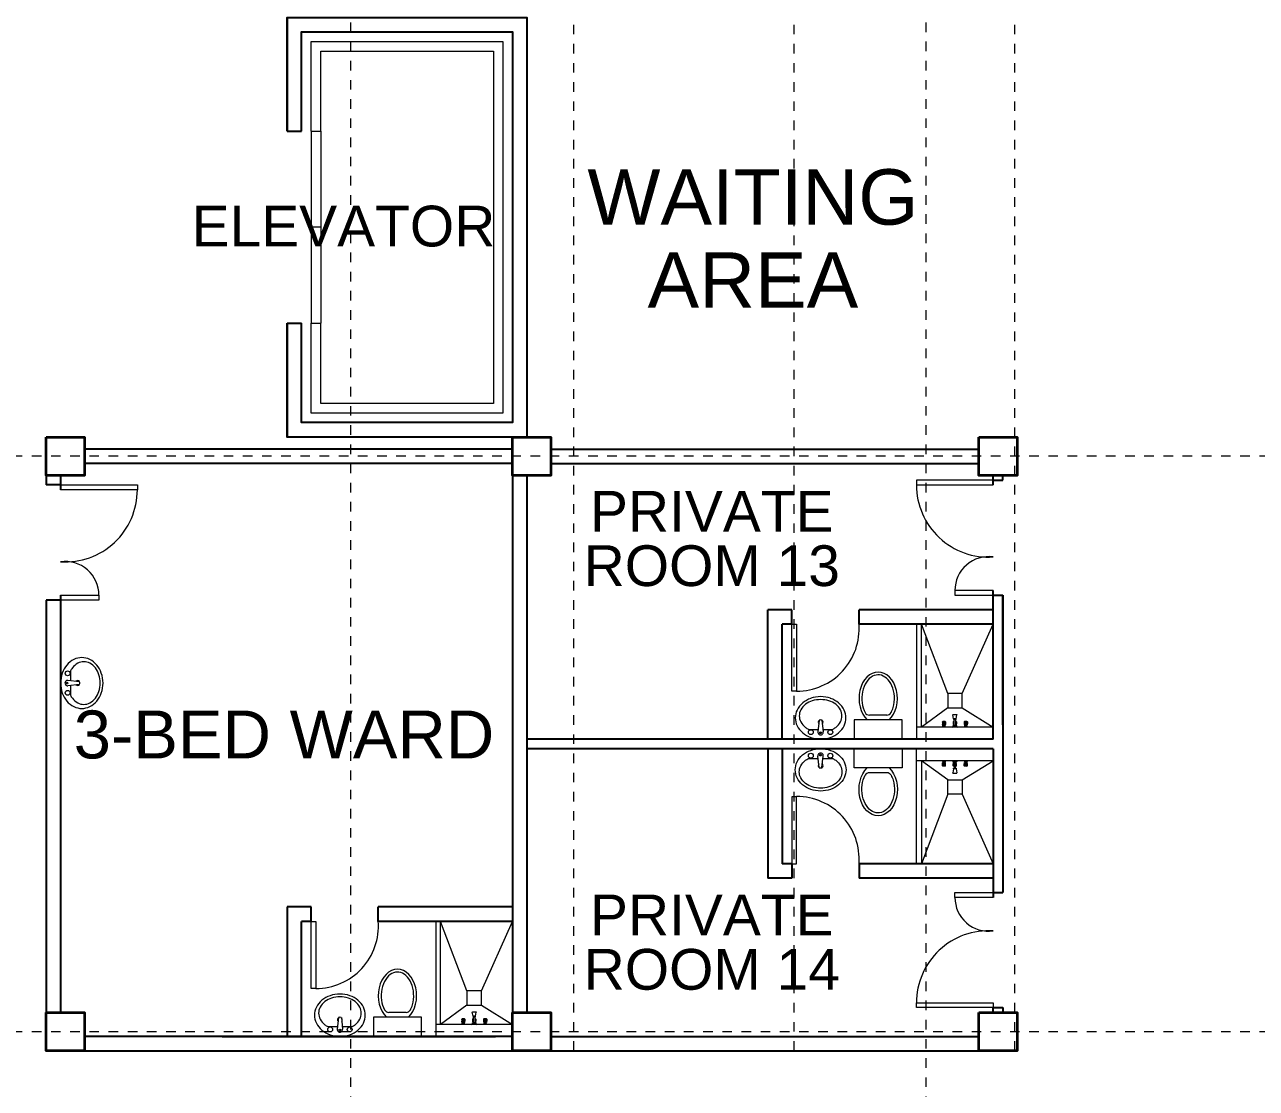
# Model space of a CAD drawing. Header units: millimetres. Extents: x 63005 to 126950, y 36019 to 74749.
# Drawn here: x 63085.28 to 63098.12, y 36136.77 to 36147.87 of the extents above; entities that cross this region are included whole.
import ezdxf

# ---------------------------------------------------------------- set-up
doc = ezdxf.new("R2010")
doc.units = ezdxf.units.MM
doc.header["$LTSCALE"] = 0.04
doc.linetypes.add('PHANTOM', pattern=[2.5, 1.25, -0.25, 0.25, -0.25, 0.25, -0.25])
doc.styles.add('SWISSLT175', font='swissl.ttf', dxfattribs={"height": 0.175})

msp = doc.modelspace()

# ---------------------------------------------------------------- linework, layer by layer
at = {"color": 0, "linetype": 'PHANTOM', "lineweight": 5, "transparency": 33554495}
for p, q in [((63088.677, 36128.189), (63088.677, 36174.364)), ((63094.677, 36128.189), (63094.677, 36174.364)), ((63091.002, 36137.166), (63091.002, 36170.341)), ((63093.302, 36137.166), (63093.302, 36170.341)), ((63095.602, 36137.166), (63095.602, 36170.341)), ((63114.252, 36143.367), (63046.877, 36143.364)), ((63114.252, 36137.366), (63046.877, 36137.363))]:
    msp.add_line(p, q, dxfattribs=at)
at = {"color": 4, "lineweight": 25}
for p, q in [((63088.014, 36147.941), (63088.014, 36146.754)), ((63090.514, 36147.941), (63090.514, 36143.566)), ((63088.014, 36146.754), (63088.164, 36146.754)), ((63088.014, 36144.754), (63088.014, 36143.566)), ((63088.014, 36144.754), (63088.164, 36144.754)), ((63090.364, 36143.441), (63085.902, 36143.441)), ((63090.764, 36143.441), (63095.227, 36143.441)), ((63090.364, 36143.291), (63085.902, 36143.291)), ((63090.764, 36143.291), (63095.227, 36143.291)), ((63085.502, 36143.166), (63085.502, 36143.066)), ((63085.652, 36143.166), (63085.652, 36143.016)), ((63090.364, 36143.166), (63090.364, 36137.566)), ((63090.514, 36143.166), (63090.514, 36137.566)), ((63085.652, 36143.066), (63085.502, 36143.066)), ((63085.502, 36141.866), (63085.502, 36137.566)), ((63085.652, 36141.866), (63085.502, 36141.866)), ((63085.652, 36141.916), (63085.652, 36137.566)), ((63095.377, 36140.416), (63090.514, 36140.416)), ((63095.377, 36140.316), (63090.514, 36140.316)), ((63090.364, 36137.316), (63085.902, 36137.316)), ((63090.764, 36137.316), (63095.227, 36137.316)), ((63085.902, 36137.166), (63090.364, 36137.166)), ((63090.764, 36137.166), (63095.227, 36137.166))]:
    msp.add_line(p, q, dxfattribs=at)
at = {"lineweight": 9}
for p, q in [((63088.264, 36146.754), (63088.364, 36146.754)), ((63088.264, 36146.754), (63088.264, 36144.754)), ((63088.364, 36146.754), (63088.364, 36144.754)), ((63088.364, 36145.754), (63088.264, 36145.754)), ((63088.264, 36144.754), (63088.364, 36144.754)), ((63085.85, 36141.015), (63085.728, 36141.029)), ((63085.85, 36140.986), (63085.728, 36140.973)), ((63093.562, 36140.614), (63093.549, 36140.492)), ((63093.591, 36140.614), (63093.605, 36140.492)), ((63093.927, 36140.616), (63093.927, 36140.416)), ((63094.427, 36140.616), (63093.927, 36140.616)), ((63094.267, 36140.666), (63094.086, 36140.666)), ((63094.427, 36140.416), (63094.427, 36140.616)), ((63094.85, 36140.599), (63094.846, 36140.597)), ((63094.846, 36140.597), (63094.846, 36140.575)), ((63094.88, 36140.597), (63094.846, 36140.597)), ((63094.846, 36140.575), (63094.849, 36140.571)), ((63094.849, 36140.569), (63094.849, 36140.563)), ((63094.877, 36140.563), (63094.849, 36140.563)), ((63094.849, 36140.563), (63094.85, 36140.561)), ((63094.85, 36140.6), (63094.85, 36140.599)), ((63094.876, 36140.6), (63094.85, 36140.6)), ((63094.876, 36140.599), (63094.85, 36140.599)), ((63094.85, 36140.588), (63094.85, 36140.576)), ((63094.85, 36140.575), (63094.857, 36140.575)), ((63094.876, 36140.561), (63094.85, 36140.561)), ((63094.852, 36140.549), (63094.852, 36140.561)), ((63094.857, 36140.588), (63094.857, 36140.576)), ((63094.869, 36140.588), (63094.869, 36140.576)), ((63094.876, 36140.575), (63094.869, 36140.575)), ((63094.874, 36140.549), (63094.874, 36140.561)), ((63094.876, 36140.6), (63094.876, 36140.599)), ((63094.876, 36140.599), (63094.88, 36140.597)), ((63094.876, 36140.588), (63094.876, 36140.576)), ((63094.877, 36140.563), (63094.876, 36140.561)), ((63094.877, 36140.569), (63094.877, 36140.563)), ((63094.88, 36140.575), (63094.878, 36140.571)), ((63094.88, 36140.597), (63094.88, 36140.575)), ((63094.964, 36140.627), (63094.956, 36140.669)), ((63094.957, 36140.673), (63094.996, 36140.673)), ((63094.964, 36140.599), (63094.96, 36140.597)), ((63094.969, 36140.597), (63094.96, 36140.597)), ((63094.96, 36140.597), (63094.96, 36140.575)), ((63094.96, 36140.575), (63094.962, 36140.571)), ((63094.963, 36140.569), (63094.963, 36140.563)), ((63094.969, 36140.563), (63094.963, 36140.563)), ((63094.963, 36140.563), (63094.964, 36140.561)), ((63094.989, 36140.627), (63094.964, 36140.627)), ((63094.964, 36140.627), (63094.964, 36140.619)), ((63094.989, 36140.627), (63094.964, 36140.627)), ((63094.964, 36140.619), (63094.989, 36140.619)), ((63094.969, 36140.6), (63094.964, 36140.6)), ((63094.964, 36140.6), (63094.964, 36140.599)), ((63094.969, 36140.599), (63094.964, 36140.599)), ((63094.964, 36140.588), (63094.964, 36140.576)), ((63094.964, 36140.575), (63094.969, 36140.575)), ((63094.969, 36140.561), (63094.964, 36140.561)), ((63094.965, 36140.557), (63094.965, 36140.561)), ((63094.969, 36140.557), (63094.969, 36140.619)), ((63094.984, 36140.619), (63094.984, 36140.557)), ((63094.99, 36140.6), (63094.984, 36140.6)), ((63094.99, 36140.599), (63094.984, 36140.599)), ((63094.993, 36140.597), (63094.984, 36140.597)), ((63094.99, 36140.575), (63094.984, 36140.575)), ((63094.991, 36140.563), (63094.984, 36140.563)), ((63094.99, 36140.561), (63094.984, 36140.561)), ((63094.988, 36140.557), (63094.988, 36140.561)), ((63094.989, 36140.627), (63094.998, 36140.669)), ((63094.989, 36140.619), (63094.989, 36140.627)), ((63094.99, 36140.6), (63094.99, 36140.599)), ((63094.99, 36140.599), (63094.993, 36140.597)), ((63094.99, 36140.588), (63094.99, 36140.576)), ((63094.991, 36140.563), (63094.99, 36140.561)), ((63094.993, 36140.575), (63094.991, 36140.571)), ((63094.991, 36140.569), (63094.991, 36140.563)), ((63094.993, 36140.597), (63094.993, 36140.575)), ((63095.077, 36140.599), (63095.074, 36140.597)), ((63095.107, 36140.597), (63095.074, 36140.597)), ((63095.074, 36140.597), (63095.074, 36140.575)), ((63095.074, 36140.575), (63095.076, 36140.571)), ((63095.076, 36140.569), (63095.076, 36140.563)), ((63095.076, 36140.563), (63095.077, 36140.561)), ((63095.104, 36140.563), (63095.076, 36140.563)), ((63095.103, 36140.6), (63095.077, 36140.6)), ((63095.077, 36140.6), (63095.077, 36140.599)), ((63095.103, 36140.599), (63095.077, 36140.599)), ((63095.077, 36140.588), (63095.077, 36140.576)), ((63095.077, 36140.575), (63095.085, 36140.575)), ((63095.104, 36140.561), (63095.077, 36140.561)), ((63095.079, 36140.549), (63095.079, 36140.561)), ((63095.084, 36140.588), (63095.084, 36140.576)), ((63095.096, 36140.588), (63095.096, 36140.576)), ((63095.104, 36140.575), (63095.096, 36140.575)), ((63095.102, 36140.549), (63095.102, 36140.561)), ((63095.103, 36140.6), (63095.103, 36140.599)), ((63095.103, 36140.599), (63095.107, 36140.597)), ((63095.103, 36140.588), (63095.103, 36140.576)), ((63095.104, 36140.569), (63095.104, 36140.563)), ((63095.104, 36140.563), (63095.104, 36140.561)), ((63095.107, 36140.575), (63095.105, 36140.571)), ((63095.107, 36140.597), (63095.107, 36140.575)), ((63094.846, 36140.542), (63094.849, 36140.549)), ((63094.846, 36140.542), (63094.846, 36140.541)), ((63094.88, 36140.542), (63094.846, 36140.542)), ((63094.88, 36140.541), (63094.846, 36140.541)), ((63094.877, 36140.549), (63094.849, 36140.549)), ((63094.88, 36140.542), (63094.877, 36140.549)), ((63094.88, 36140.542), (63094.88, 36140.541)), ((63094.948, 36140.541), (63094.959, 36140.547)), ((63095.006, 36140.541), (63094.948, 36140.541)), ((63094.959, 36140.557), (63094.994, 36140.557)), ((63094.959, 36140.547), (63094.959, 36140.557)), ((63094.959, 36140.547), (63094.994, 36140.547)), ((63094.994, 36140.547), (63094.959, 36140.547)), ((63094.984, 36140.557), (63094.969, 36140.557)), ((63094.994, 36140.557), (63094.994, 36140.547)), ((63094.994, 36140.547), (63095.006, 36140.541)), ((63095.073, 36140.542), (63095.077, 36140.549)), ((63095.107, 36140.542), (63095.073, 36140.542)), ((63095.073, 36140.542), (63095.073, 36140.541)), ((63095.107, 36140.541), (63095.073, 36140.541)), ((63095.104, 36140.549), (63095.077, 36140.549)), ((63095.107, 36140.542), (63095.104, 36140.549)), ((63095.107, 36140.542), (63095.107, 36140.541)), ((63093.927, 36140.416), (63094.427, 36140.416)), ((63093.927, 36140.116), (63093.927, 36140.316)), ((63093.927, 36140.316), (63094.427, 36140.316)), ((63094.427, 36140.316), (63094.427, 36140.116)), ((63093.562, 36140.119), (63093.549, 36140.24)), ((63093.591, 36140.119), (63093.605, 36140.24)), ((63094.846, 36140.191), (63094.846, 36140.191)), ((63094.846, 36140.191), (63094.849, 36140.184)), ((63094.88, 36140.191), (63094.846, 36140.191)), ((63094.88, 36140.191), (63094.846, 36140.191)), ((63094.877, 36140.184), (63094.849, 36140.184)), ((63094.852, 36140.184), (63094.852, 36140.172)), ((63094.874, 36140.184), (63094.874, 36140.172)), ((63094.88, 36140.191), (63094.877, 36140.184)), ((63094.88, 36140.191), (63094.88, 36140.191)), ((63094.948, 36140.191), (63094.959, 36140.186)), ((63095.006, 36140.191), (63094.948, 36140.191)), ((63094.959, 36140.186), (63094.994, 36140.186)), ((63094.994, 36140.186), (63094.959, 36140.186)), ((63094.959, 36140.186), (63094.959, 36140.176)), ((63094.959, 36140.176), (63094.994, 36140.176)), ((63094.965, 36140.176), (63094.965, 36140.172)), ((63094.969, 36140.176), (63094.969, 36140.114)), ((63094.984, 36140.176), (63094.969, 36140.176)), ((63094.984, 36140.114), (63094.984, 36140.176)), ((63094.988, 36140.176), (63094.988, 36140.172)), ((63094.994, 36140.186), (63095.006, 36140.191)), ((63094.994, 36140.176), (63094.994, 36140.186)), ((63095.107, 36140.191), (63095.073, 36140.191)), ((63095.107, 36140.191), (63095.073, 36140.191)), ((63095.073, 36140.191), (63095.077, 36140.184)), ((63095.073, 36140.191), (63095.073, 36140.191)), ((63095.104, 36140.184), (63095.077, 36140.184)), ((63095.079, 36140.184), (63095.079, 36140.172)), ((63095.102, 36140.184), (63095.102, 36140.172)), ((63095.107, 36140.191), (63095.104, 36140.184)), ((63095.107, 36140.191), (63095.107, 36140.191)), ((63094.427, 36140.116), (63093.927, 36140.116)), ((63094.267, 36140.066), (63094.086, 36140.066)), ((63094.846, 36140.158), (63094.849, 36140.162)), ((63094.846, 36140.136), (63094.846, 36140.158)), ((63094.85, 36140.134), (63094.846, 36140.136)), ((63094.88, 36140.136), (63094.846, 36140.136)), ((63094.849, 36140.17), (63094.85, 36140.172)), ((63094.849, 36140.164), (63094.849, 36140.17)), ((63094.877, 36140.17), (63094.849, 36140.17)), ((63094.876, 36140.172), (63094.85, 36140.172)), ((63094.85, 36140.158), (63094.857, 36140.158)), ((63094.85, 36140.145), (63094.85, 36140.157)), ((63094.85, 36140.133), (63094.85, 36140.134)), ((63094.876, 36140.134), (63094.85, 36140.134)), ((63094.876, 36140.133), (63094.85, 36140.133)), ((63094.857, 36140.145), (63094.857, 36140.157)), ((63094.876, 36140.158), (63094.869, 36140.158)), ((63094.869, 36140.145), (63094.869, 36140.157)), ((63094.877, 36140.17), (63094.876, 36140.172)), ((63094.876, 36140.145), (63094.876, 36140.157)), ((63094.876, 36140.134), (63094.88, 36140.136)), ((63094.876, 36140.133), (63094.876, 36140.134)), ((63094.877, 36140.164), (63094.877, 36140.17)), ((63094.88, 36140.158), (63094.878, 36140.162)), ((63094.88, 36140.136), (63094.88, 36140.158)), ((63094.964, 36140.106), (63094.956, 36140.064)), ((63094.957, 36140.06), (63094.996, 36140.06)), ((63094.96, 36140.158), (63094.962, 36140.162)), ((63094.96, 36140.136), (63094.96, 36140.158)), ((63094.969, 36140.136), (63094.96, 36140.136)), ((63094.964, 36140.134), (63094.96, 36140.136)), ((63094.963, 36140.17), (63094.964, 36140.172)), ((63094.969, 36140.17), (63094.963, 36140.17)), ((63094.963, 36140.164), (63094.963, 36140.17)), ((63094.969, 36140.172), (63094.964, 36140.172)), ((63094.964, 36140.158), (63094.969, 36140.158)), ((63094.964, 36140.145), (63094.964, 36140.157)), ((63094.969, 36140.134), (63094.964, 36140.134)), ((63094.964, 36140.133), (63094.964, 36140.134)), ((63094.969, 36140.133), (63094.964, 36140.133)), ((63094.964, 36140.106), (63094.964, 36140.114)), ((63094.964, 36140.114), (63094.989, 36140.114)), ((63094.989, 36140.106), (63094.964, 36140.106)), ((63094.989, 36140.106), (63094.964, 36140.106)), ((63094.99, 36140.172), (63094.984, 36140.172)), ((63094.991, 36140.17), (63094.984, 36140.17)), ((63094.99, 36140.158), (63094.984, 36140.158)), ((63094.993, 36140.136), (63094.984, 36140.136)), ((63094.99, 36140.134), (63094.984, 36140.134)), ((63094.99, 36140.133), (63094.984, 36140.133)), ((63094.989, 36140.114), (63094.989, 36140.106)), ((63094.989, 36140.106), (63094.998, 36140.064)), ((63094.991, 36140.17), (63094.99, 36140.172)), ((63094.99, 36140.145), (63094.99, 36140.157)), ((63094.99, 36140.134), (63094.993, 36140.136)), ((63094.99, 36140.133), (63094.99, 36140.134)), ((63094.991, 36140.164), (63094.991, 36140.17)), ((63094.993, 36140.158), (63094.991, 36140.162)), ((63094.993, 36140.136), (63094.993, 36140.158)), ((63095.074, 36140.158), (63095.076, 36140.162)), ((63095.074, 36140.136), (63095.074, 36140.158)), ((63095.107, 36140.136), (63095.074, 36140.136)), ((63095.077, 36140.134), (63095.074, 36140.136)), ((63095.076, 36140.17), (63095.077, 36140.172)), ((63095.104, 36140.17), (63095.076, 36140.17)), ((63095.076, 36140.164), (63095.076, 36140.17)), ((63095.104, 36140.172), (63095.077, 36140.172)), ((63095.077, 36140.158), (63095.085, 36140.158)), ((63095.077, 36140.145), (63095.077, 36140.157)), ((63095.103, 36140.134), (63095.077, 36140.134)), ((63095.077, 36140.133), (63095.077, 36140.134)), ((63095.103, 36140.133), (63095.077, 36140.133)), ((63095.084, 36140.145), (63095.084, 36140.157)), ((63095.104, 36140.158), (63095.096, 36140.158)), ((63095.096, 36140.145), (63095.096, 36140.157)), ((63095.103, 36140.145), (63095.103, 36140.157)), ((63095.103, 36140.134), (63095.107, 36140.136)), ((63095.103, 36140.133), (63095.103, 36140.134)), ((63095.104, 36140.17), (63095.104, 36140.172)), ((63095.104, 36140.164), (63095.104, 36140.17)), ((63095.107, 36140.158), (63095.105, 36140.162)), ((63095.107, 36140.136), (63095.107, 36140.158)), ((63088.55, 36137.514), (63088.536, 36137.392)), ((63088.579, 36137.514), (63088.592, 36137.392)), ((63088.914, 36137.516), (63088.914, 36137.316)), ((63089.414, 36137.516), (63088.914, 36137.516)), ((63089.255, 36137.566), (63089.074, 36137.566)), ((63089.414, 36137.316), (63089.414, 36137.516)), ((63089.838, 36137.499), (63089.834, 36137.497)), ((63089.834, 36137.497), (63089.834, 36137.475)), ((63089.867, 36137.497), (63089.834, 36137.497)), ((63089.838, 36137.5), (63089.838, 36137.499)), ((63089.864, 36137.5), (63089.838, 36137.5)), ((63089.864, 36137.499), (63089.838, 36137.499)), ((63089.838, 36137.488), (63089.838, 36137.476)), ((63089.845, 36137.488), (63089.845, 36137.476)), ((63089.857, 36137.488), (63089.857, 36137.476)), ((63089.864, 36137.5), (63089.864, 36137.499)), ((63089.864, 36137.499), (63089.867, 36137.497)), ((63089.864, 36137.488), (63089.864, 36137.476)), ((63089.867, 36137.497), (63089.867, 36137.475)), ((63089.952, 36137.527), (63089.943, 36137.569)), ((63089.945, 36137.573), (63089.984, 36137.573)), ((63089.951, 36137.499), (63089.948, 36137.497)), ((63089.957, 36137.497), (63089.948, 36137.497)), ((63089.948, 36137.497), (63089.948, 36137.475)), ((63089.957, 36137.5), (63089.951, 36137.5)), ((63089.951, 36137.5), (63089.951, 36137.499)), ((63089.957, 36137.499), (63089.951, 36137.499)), ((63089.951, 36137.488), (63089.951, 36137.476)), ((63089.977, 36137.527), (63089.952, 36137.527)), ((63089.952, 36137.527), (63089.952, 36137.519)), ((63089.977, 36137.527), (63089.952, 36137.527)), ((63089.952, 36137.519), (63089.977, 36137.519)), ((63089.957, 36137.457), (63089.957, 36137.519)), ((63089.972, 36137.519), (63089.972, 36137.457)), ((63089.977, 36137.5), (63089.972, 36137.5)), ((63089.977, 36137.499), (63089.972, 36137.499)), ((63089.981, 36137.497), (63089.972, 36137.497)), ((63089.977, 36137.527), (63089.985, 36137.569)), ((63089.977, 36137.519), (63089.977, 36137.527)), ((63089.977, 36137.5), (63089.977, 36137.499)), ((63089.977, 36137.499), (63089.981, 36137.497)), ((63089.977, 36137.488), (63089.977, 36137.476)), ((63089.981, 36137.497), (63089.981, 36137.475)), ((63090.065, 36137.499), (63090.061, 36137.497)), ((63090.095, 36137.497), (63090.061, 36137.497)), ((63090.061, 36137.497), (63090.061, 36137.475)), ((63090.091, 36137.5), (63090.065, 36137.5)), ((63090.065, 36137.5), (63090.065, 36137.499)), ((63090.091, 36137.499), (63090.065, 36137.499)), ((63090.065, 36137.488), (63090.065, 36137.476)), ((63090.072, 36137.488), (63090.072, 36137.476)), ((63090.084, 36137.488), (63090.084, 36137.476)), ((63090.091, 36137.5), (63090.091, 36137.499)), ((63090.091, 36137.499), (63090.095, 36137.497)), ((63090.091, 36137.488), (63090.091, 36137.476)), ((63090.095, 36137.497), (63090.095, 36137.475)), ((63089.834, 36137.475), (63089.836, 36137.471)), ((63089.834, 36137.442), (63089.837, 36137.449)), ((63089.834, 36137.442), (63089.834, 36137.441)), ((63089.868, 36137.442), (63089.834, 36137.442)), ((63089.868, 36137.441), (63089.834, 36137.441)), ((63089.837, 36137.475), (63089.845, 36137.475)), ((63089.837, 36137.469), (63089.837, 36137.463)), ((63089.865, 36137.463), (63089.837, 36137.463)), ((63089.837, 36137.463), (63089.837, 36137.461)), ((63089.864, 36137.461), (63089.837, 36137.461)), ((63089.864, 36137.449), (63089.837, 36137.449)), ((63089.839, 36137.449), (63089.839, 36137.461)), ((63089.864, 36137.475), (63089.857, 36137.475)), ((63089.862, 36137.449), (63089.862, 36137.461)), ((63089.865, 36137.463), (63089.864, 36137.461)), ((63089.868, 36137.442), (63089.864, 36137.449)), ((63089.867, 36137.475), (63089.865, 36137.471)), ((63089.865, 36137.469), (63089.865, 36137.463)), ((63089.868, 36137.442), (63089.868, 36137.441)), ((63089.935, 36137.441), (63089.947, 36137.447)), ((63089.993, 36137.441), (63089.935, 36137.441)), ((63089.947, 36137.457), (63089.982, 36137.457)), ((63089.947, 36137.447), (63089.947, 36137.457)), ((63089.947, 36137.447), (63089.982, 36137.447)), ((63089.982, 36137.447), (63089.947, 36137.447)), ((63089.948, 36137.475), (63089.95, 36137.471)), ((63089.95, 36137.469), (63089.95, 36137.463)), ((63089.957, 36137.463), (63089.95, 36137.463)), ((63089.95, 36137.463), (63089.951, 36137.461)), ((63089.951, 36137.475), (63089.957, 36137.475)), ((63089.957, 36137.461), (63089.951, 36137.461)), ((63089.953, 36137.457), (63089.953, 36137.461)), ((63089.972, 36137.457), (63089.957, 36137.457)), ((63089.977, 36137.475), (63089.972, 36137.475)), ((63089.978, 36137.463), (63089.972, 36137.463)), ((63089.978, 36137.461), (63089.972, 36137.461)), ((63089.976, 36137.457), (63089.976, 36137.461)), ((63089.978, 36137.469), (63089.978, 36137.463)), ((63089.978, 36137.463), (63089.978, 36137.461)), ((63089.981, 36137.475), (63089.979, 36137.471)), ((63089.982, 36137.457), (63089.982, 36137.447)), ((63089.982, 36137.447), (63089.993, 36137.441)), ((63090.061, 36137.475), (63090.063, 36137.471)), ((63090.061, 36137.442), (63090.064, 36137.449)), ((63090.095, 36137.442), (63090.061, 36137.442)), ((63090.061, 36137.442), (63090.061, 36137.441)), ((63090.095, 36137.441), (63090.061, 36137.441)), ((63090.064, 36137.469), (63090.064, 36137.463)), ((63090.064, 36137.463), (63090.065, 36137.461)), ((63090.092, 36137.463), (63090.064, 36137.463)), ((63090.092, 36137.449), (63090.064, 36137.449)), ((63090.065, 36137.475), (63090.072, 36137.475)), ((63090.091, 36137.461), (63090.065, 36137.461)), ((63090.067, 36137.449), (63090.067, 36137.461)), ((63090.091, 36137.475), (63090.084, 36137.475)), ((63090.089, 36137.449), (63090.089, 36137.461)), ((63090.092, 36137.463), (63090.091, 36137.461)), ((63090.095, 36137.475), (63090.092, 36137.471)), ((63090.092, 36137.469), (63090.092, 36137.463)), ((63090.095, 36137.442), (63090.092, 36137.449)), ((63090.095, 36137.442), (63090.095, 36137.441)), ((63088.914, 36137.316), (63089.414, 36137.316))]:
    msp.add_line(p, q, dxfattribs=at)
at = {"color": 4, "linetype": 'ByBlock', "lineweight": 25}
for p, q in [((63095.377, 36143.066), (63095.377, 36143.166)), ((63095.477, 36143.116), (63095.477, 36143.166)), ((63095.377, 36143.116), (63095.477, 36143.116)), ((63095.377, 36140.416), (63095.377, 36141.966)), ((63095.377, 36141.916), (63095.477, 36141.916)), ((63095.477, 36140.566), (63095.477, 36141.916)), ((63095.477, 36141.916), (63095.477, 36138.816)), ((63095.377, 36140.316), (63095.377, 36138.766)), ((63095.477, 36140.166), (63095.477, 36138.816)), ((63095.377, 36138.816), (63095.477, 36138.816)), ((63088.014, 36138.666), (63088.014, 36137.316)), ((63095.377, 36137.566), (63095.377, 36137.616)), ((63095.377, 36137.616), (63095.477, 36137.616)), ((63095.477, 36137.616), (63095.477, 36137.566)), ((63087.335, 36137.316), (63090.185, 36137.316))]:
    msp.add_line(p, q, dxfattribs=at)
at = {"color": 4, "linetype": 'ByBlock', "lineweight": 25, "ltscale": 0.3}
for p, q in [((63093.277, 36141.766), (63093.027, 36141.766)), ((63093.027, 36140.416), (63093.027, 36141.766)), ((63093.277, 36141.616), (63093.277, 36141.766)), ((63095.377, 36141.766), (63093.977, 36141.766)), ((63093.977, 36141.616), (63093.977, 36141.766)), ((63093.277, 36141.616), (63093.177, 36141.616)), ((63093.177, 36140.416), (63093.177, 36141.616)), ((63095.377, 36141.616), (63093.977, 36141.616)), ((63093.027, 36140.316), (63093.027, 36138.966)), ((63093.177, 36140.316), (63093.177, 36139.116)), ((63093.277, 36139.116), (63093.177, 36139.116)), ((63093.277, 36139.116), (63093.277, 36138.966)), ((63095.377, 36139.116), (63093.977, 36139.116)), ((63093.977, 36139.116), (63093.977, 36138.966)), ((63093.277, 36138.966), (63093.027, 36138.966)), ((63095.377, 36138.966), (63093.977, 36138.966)), ((63088.264, 36138.666), (63088.014, 36138.666)), ((63088.264, 36138.516), (63088.264, 36138.666)), ((63090.364, 36138.666), (63088.964, 36138.666)), ((63088.964, 36138.516), (63088.964, 36138.666)), ((63088.264, 36138.516), (63088.164, 36138.516)), ((63088.164, 36137.316), (63088.164, 36138.516)), ((63090.364, 36138.516), (63088.964, 36138.516))]:
    msp.add_line(p, q, dxfattribs=at)
at = {"color": 0, "linetype": 'ByBlock', "lineweight": 9, "ltscale": 0.3}
for p, q in [((63094.902, 36140.891), (63094.627, 36141.616)), ((63095.052, 36140.891), (63095.377, 36141.616)), ((63094.902, 36140.741), (63094.627, 36140.541)), ((63095.052, 36140.741), (63095.377, 36140.541)), ((63094.902, 36139.991), (63094.627, 36140.191)), ((63095.052, 36139.991), (63095.377, 36140.191)), ((63094.902, 36139.841), (63094.627, 36139.116)), ((63095.052, 36139.841), (63095.377, 36139.116)), ((63089.889, 36137.791), (63089.614, 36138.516)), ((63090.039, 36137.791), (63090.364, 36138.516)), ((63089.889, 36137.641), (63089.614, 36137.441)), ((63090.039, 36137.641), (63090.364, 36137.441))]:
    msp.add_line(p, q, dxfattribs=at)
at = {"color": 0, "linetype": 'ByBlock', "lineweight": 9}
for p, q in [((63095.377, 36140.541), (63094.577, 36140.541)), ((63095.377, 36140.191), (63094.577, 36140.191)), ((63095.477, 36140.116), (63095.477, 36140.166)), ((63090.364, 36137.441), (63089.564, 36137.441)), ((63088.164, 36137.316), (63090.114, 36137.316))]:
    msp.add_line(p, q, dxfattribs=at)
at = {"color": 4, "lineweight": 25}
for points in [[(63088.014, 36146.754), (63088.014, 36147.941), (63090.514, 36147.941), (63090.514, 36143.566), (63088.014, 36143.566), (63088.014, 36144.754)], [(63088.164, 36146.754), (63088.164, 36147.791), (63090.364, 36147.791), (63090.364, 36143.716), (63088.164, 36143.716), (63088.164, 36144.754)]]:
    msp.add_lwpolyline(points, dxfattribs=at)
at = {"lineweight": 9}
for points in [[(63088.264, 36146.754), (63088.264, 36147.691), (63090.264, 36147.691), (63090.264, 36143.816), (63088.264, 36143.816), (63088.264, 36144.754)], [(63088.364, 36146.754), (63088.364, 36147.591), (63090.164, 36147.591), (63090.164, 36143.916), (63088.364, 36143.916), (63088.364, 36144.754)]]:
    msp.add_lwpolyline(points, dxfattribs=at)
at = {"color": 4, "lineweight": 35}
for points in [[(63085.502, 36143.566), (63085.902, 36143.566), (63085.902, 36143.166), (63085.502, 36143.166)], [(63090.364, 36143.566), (63090.764, 36143.566), (63090.764, 36143.166), (63090.364, 36143.166)], [(63095.227, 36143.566), (63095.627, 36143.566), (63095.627, 36143.166), (63095.227, 36143.166)], [(63085.502, 36137.566), (63085.902, 36137.566), (63085.902, 36137.166), (63085.502, 36137.166)], [(63090.364, 36137.566), (63090.764, 36137.566), (63090.764, 36137.166), (63090.364, 36137.166)], [(63095.227, 36137.566), (63095.627, 36137.566), (63095.627, 36137.166), (63095.227, 36137.166)]]:
    msp.add_lwpolyline(points, close=True, dxfattribs=at)
at = {"color": 1, "lineweight": 13, "ltscale": 0.03}
msp.add_lwpolyline([(63085.652, 36143.066), (63086.452, 36143.066), (63086.452, 36143.016), (63085.652, 36143.016)], dxfattribs=at)
for points in [[(63095.377, 36143.066), (63095.377, 36143.116), (63094.577, 36143.116), (63094.577, 36143.066)], [(63085.652, 36141.866), (63085.652, 36141.916), (63086.052, 36141.916), (63086.052, 36141.866)], [(63095.377, 36141.916), (63095.377, 36141.966), (63094.977, 36141.966), (63094.977, 36141.916)], [(63093.277, 36141.616), (63093.327, 36141.616), (63093.327, 36140.916), (63093.277, 36140.916)], [(63093.277, 36139.116), (63093.327, 36139.116), (63093.327, 36139.816), (63093.277, 36139.816)], [(63095.377, 36138.816), (63095.377, 36138.766), (63094.977, 36138.766), (63094.977, 36138.816)], [(63088.264, 36138.516), (63088.314, 36138.516), (63088.314, 36137.816), (63088.264, 36137.816)], [(63095.377, 36137.666), (63095.377, 36137.616), (63094.577, 36137.616), (63094.577, 36137.666)]]:
    msp.add_lwpolyline(points, close=True, dxfattribs=at)
at = {"color": 0, "linetype": 'ByBlock', "lineweight": 9, "ltscale": 0.3}
for points in [[(63094.627, 36140.541), (63094.627, 36141.616), (63094.577, 36141.616), (63094.577, 36140.416), (63094.577, 36140.416)], [(63094.627, 36140.191), (63094.627, 36139.116), (63094.577, 36139.116), (63094.577, 36140.316), (63094.577, 36140.316)], [(63089.614, 36137.441), (63089.614, 36138.516), (63089.564, 36138.516), (63089.564, 36137.316), (63089.564, 36137.316)]]:
    msp.add_lwpolyline(points, dxfattribs=at)
at = {"lineweight": 9}
for points in [[(63085.873, 36140.736, 0.11576), (63085.955, 36140.755, 0.104047), (63086.029, 36140.813, 0.090875), (63086.076, 36140.897, 0.083344), (63086.094, 36141.001, 0.083344), (63086.076, 36141.104, 0.090875), (63086.029, 36141.188, 0.104047), (63085.955, 36141.247, 0.11576), (63085.873, 36141.266, 0.11576), (63085.79, 36141.247, 0.104047), (63085.716, 36141.188, 0.090875), (63085.669, 36141.104, 0.083344), (63085.652, 36141.001, 0.083344), (63085.669, 36140.897, 0.090875), (63085.716, 36140.813, 0.104047), (63085.79, 36140.755, 0.11576)], [(63093.842, 36140.095, -0.11576), (63093.822, 36140.013, -0.104047), (63093.764, 36139.939, -0.090875), (63093.68, 36139.892, -0.083344), (63093.577, 36139.874, -0.083344), (63093.473, 36139.892, -0.090875), (63093.389, 36139.939, -0.104047), (63093.331, 36140.013, -0.11576), (63093.312, 36140.095, -0.11576), (63093.331, 36140.178, -0.104047), (63093.389, 36140.252, -0.090875), (63093.473, 36140.299, -0.083344), (63093.577, 36140.316, -0.083344), (63093.68, 36140.299, -0.090875), (63093.764, 36140.252, -0.104047), (63093.822, 36140.178, -0.11576)], [(63088.829, 36137.537, 0.11576), (63088.81, 36137.62, 0.104047), (63088.752, 36137.694, 0.090875), (63088.668, 36137.741, 0.083344), (63088.564, 36137.758, 0.083344), (63088.461, 36137.741, 0.090875), (63088.377, 36137.694, 0.104047), (63088.319, 36137.62, 0.11576), (63088.299, 36137.537, 0.11576), (63088.319, 36137.455, 0.104047), (63088.377, 36137.381, 0.090875), (63088.461, 36137.334, 0.083344), (63088.564, 36137.316, 0.083344), (63088.668, 36137.334, 0.090875), (63088.752, 36137.381, 0.104047), (63088.81, 36137.455, 0.11576)]]:
    msp.add_lwpolyline(points, format="xyb", close=True, dxfattribs=at)
for points in [[(63085.894, 36140.778, 0.124838), (63085.956, 36140.794, 0.105788), (63086.014, 36140.844, 0.086697), (63086.05, 36140.913, 0.076776), (63086.064, 36141.001, 0.076776), (63086.05, 36141.088, 0.086697), (63086.014, 36141.158, 0.105788), (63085.956, 36141.207, 0.124838), (63085.894, 36141.223, 0.124838), (63085.831, 36141.207, 0.105788), (63085.774, 36141.158, 0.040067), (63085.754, 36141.127), (63085.754, 36141.025, 0.040067)], [(63085.754, 36140.976), (63085.754, 36140.874, 0.040067), (63085.774, 36140.844, 0.105788), (63085.831, 36140.794, 0.124838), (63085.894, 36140.778, 0.124838)], [(63093.799, 36140.658, 0.124838), (63093.783, 36140.721, 0.105788), (63093.734, 36140.779, 0.086697), (63093.664, 36140.815, 0.076776), (63093.577, 36140.828, 0.076776), (63093.489, 36140.815, 0.086697), (63093.419, 36140.779, 0.105788), (63093.37, 36140.721, 0.124838), (63093.354, 36140.658, 0.124838), (63093.37, 36140.596, 0.105788), (63093.419, 36140.538, 0.040067), (63093.45, 36140.518), (63093.552, 36140.518, 0.040067)], [(63093.601, 36140.518), (63093.703, 36140.518, 0.040067), (63093.734, 36140.538, 0.105788), (63093.783, 36140.596, 0.124838), (63093.799, 36140.658, 0.124838)], [(63093.799, 36140.074, -0.124838), (63093.783, 36140.012, -0.105788), (63093.734, 36139.954, -0.086697), (63093.664, 36139.918, -0.076776), (63093.577, 36139.904, -0.076776), (63093.489, 36139.918, -0.086697), (63093.419, 36139.954, -0.105788), (63093.37, 36140.012, -0.124838), (63093.354, 36140.074, -0.124838), (63093.37, 36140.137, -0.105788), (63093.419, 36140.195, -0.040067), (63093.45, 36140.214), (63093.552, 36140.214, -0.040067)], [(63093.601, 36140.214), (63093.703, 36140.214, -0.040067), (63093.734, 36140.195, -0.105788), (63093.783, 36140.137, -0.124838), (63093.799, 36140.074, -0.124838)], [(63088.787, 36137.558, 0.124838), (63088.771, 36137.621, 0.105788), (63088.722, 36137.679, 0.086697), (63088.652, 36137.715, 0.076776), (63088.564, 36137.728, 0.076776), (63088.477, 36137.715, 0.086697), (63088.407, 36137.679, 0.105788), (63088.358, 36137.621, 0.124838), (63088.342, 36137.558, 0.124838), (63088.358, 36137.496, 0.105788), (63088.407, 36137.438, 0.040067), (63088.438, 36137.418), (63088.54, 36137.418, 0.040067)], [(63088.589, 36137.418), (63088.691, 36137.418, 0.040067), (63088.722, 36137.438, 0.105788), (63088.771, 36137.496, 0.124838), (63088.787, 36137.558, 0.124838)]]:
    msp.add_lwpolyline(points, format="xyb", dxfattribs=at)
at = {"color": 0, "linetype": 'ByBlock', "lineweight": 9, "ltscale": 0.03}
for points in [[(63094.902, 36140.741), (63095.052, 36140.741), (63095.052, 36140.891), (63094.902, 36140.891)], [(63094.902, 36139.991), (63095.052, 36139.991), (63095.052, 36139.841), (63094.902, 36139.841)], [(63089.889, 36137.641), (63090.039, 36137.641), (63090.039, 36137.791), (63089.889, 36137.791)]]:
    msp.add_lwpolyline(points, close=True, dxfattribs=at)
at = {"lineweight": 9}
for centre, radius in [((63085.725, 36141.102), 0.0255), ((63085.718, 36141.001), 0.0095), ((63085.725, 36140.899), 0.0255), ((63093.475, 36140.489), 0.0255), ((63093.577, 36140.483), 0.0095), ((63093.678, 36140.489), 0.0255), ((63093.475, 36140.243), 0.0255), ((63093.577, 36140.25), 0.0095), ((63093.678, 36140.243), 0.0255), ((63088.463, 36137.389), 0.0255), ((63088.564, 36137.383), 0.0095), ((63088.666, 36137.389), 0.0255)]:
    msp.add_circle(centre, radius, dxfattribs=at)
at = {"color": 1, "lineweight": 13, "ltscale": 0.03}
for centre, radius, start, end in [((63085.7, 36143.016), 0.752, 266.3048, 0), ((63095.328, 36143.066), 0.752, 180, 273.6952), ((63085.699, 36141.916), 0.353, 0, 97.6281), ((63095.33, 36141.966), 0.353, 82.3719, 180), ((63093.327, 36141.568), 0.652, 270, 4.2422), ((63093.327, 36139.165), 0.652, 355.7578, 90), ((63095.33, 36138.766), 0.353, 180, 277.6281), ((63088.314, 36138.468), 0.652, 270, 4.2422), ((63095.328, 36137.666), 0.752, 86.3048, 180)]:
    msp.add_arc(centre, radius, start, end, dxfattribs=at)
at = {"lineweight": 9}
for centre, radius, start, end in [((63085.725, 36141.001), 0.028, 83.7545, 276.2455), ((63085.827, 36141.001), 0.025, 36.3068, 131.2022), ((63085.827, 36141.001), 0.025, 228.7978, 323.6932), ((63085.756, 36141.001), 0.0948, 351.2026, 8.7974), ((63085.827, 36141.001), 0.025, 341.3793, 18.6207), ((63093.561, 36140.588), 0.267, 109.0569, 129.8268), ((63093.577, 36140.542), 0.317, 90, 109.0569), ((63093.577, 36140.542), 0.317, 70.9431, 90), ((63093.593, 36140.588), 0.267, 50.1732, 70.9431), ((63093.497, 36140.637), 0.185, 153.5873, 180), ((63093.536, 36140.618), 0.228, 129.8268, 153.5873), ((63093.618, 36140.618), 0.228, 26.4127, 50.1732), ((63093.656, 36140.637), 0.185, 360, 26.4127), ((63094.086, 36140.716), 0.05, 208.0084, 270), ((63094.267, 36140.716), 0.05, 270, 331.8499), ((63093.497, 36140.637), 0.185, 180, 206.4127), ((63093.577, 36140.591), 0.025, 126.3068, 221.2022), ((63093.577, 36140.521), 0.0948, 81.2026, 98.7974), ((63093.577, 36140.591), 0.025, 71.3793, 108.6207), ((63093.577, 36140.591), 0.025, 318.7978, 53.6932), ((63093.656, 36140.637), 0.185, 333.5873, 0), ((63093.536, 36140.657), 0.228, 206.4127, 230.1732), ((63093.561, 36140.686), 0.267, 230.1732, 250.9431), ((63093.577, 36140.733), 0.317, 250.9431, 270), ((63093.577, 36140.489), 0.028, 173.7545, 6.2455), ((63093.577, 36140.733), 0.317, 270, 289.0569), ((63093.593, 36140.686), 0.267, 289.0569, 309.8268), ((63093.618, 36140.657), 0.228, 309.8268, 333.5873), ((63093.577, 36140.243), 0.028, 353.7545, 186.2455), ((63093.577, 36140.141), 0.025, 138.7978, 233.6932), ((63093.577, 36140.212), 0.0948, 261.2026, 278.7974), ((63093.577, 36140.141), 0.025, 251.3793, 288.6207), ((63093.577, 36140.141), 0.025, 306.3068, 41.2022), ((63094.086, 36140.016), 0.05, 90, 151.9916), ((63094.267, 36140.016), 0.05, 28.1501, 90), ((63088.564, 36137.491), 0.025, 126.3068, 221.2022), ((63088.564, 36137.421), 0.0948, 81.2026, 98.7974), ((63088.564, 36137.491), 0.025, 71.3793, 108.6207), ((63088.564, 36137.491), 0.025, 318.7978, 53.6932), ((63089.074, 36137.616), 0.05, 208.0084, 270), ((63089.255, 36137.616), 0.05, 270, 331.8499), ((63088.564, 36137.389), 0.028, 173.7545, 6.2455)]:
    msp.add_arc(centre, radius, start, end, dxfattribs=at)
for centre, major_axis, ratio, start_param, end_param in [((63094.177, 36140.841), (0, -0.275), 0.727273, 0.612555, 5.670631), ((63094.837, 36140.587), (-0.00896, -0.00896), 1, 2.418785, 3.129871), ((63094.835, 36140.582), (-0.0118, -0.0118), 1, 1.703115, 1.83534), ((63094.846, 36140.576), (-0.00268, -0.00268), 1, 1.728443, 2.356082), ((63094.845, 36140.569), (-0.00268, -0.00268), 1, 2.356082, 2.850023), ((63094.867, 36140.587), (-0.00738, 0.00738), 1, 6.21008, 6.994878), ((63094.861, 36140.576), (-0.00268, 0.00268), 1, 0.785286, 1.412925), ((63094.868, 36140.581), (-0.00887, -0.00887), 1, -0.157871, 0.203142), ((63094.863, 36140.592), (-0.00268, -0.00268), 1, 3.214474, 4.639283), ((63094.863, 36140.574), (-0.00268, -0.00268), 1, 0.203142, 1.36743), ((63094.858, 36140.581), (-0.00887, 0.00887), 1, 2.938226, 3.299239), ((63094.859, 36140.587), (-0.00738, 0.00738), 1, 4.000472, 4.78527), ((63094.865, 36140.576), (-0.00268, 0.00268), 1, 3.299239, 3.926878), ((63094.889, 36140.587), (-0.00896, -0.00896), 1, -1.559299, -0.848214), ((63094.88, 36140.576), (-0.00268, 0.00268), 1, 0.785286, 1.412925), ((63094.891, 36140.582), (-0.0118, -0.0118), 1, -0.264769, -0.132543), ((63094.881, 36140.569), (-0.00268, -0.00268), 1, -1.279452, -0.785511), ((63094.959, 36140.67), (-0.00268, 0.00268), 1, 6.066508, 7.43657), ((63094.951, 36140.587), (-0.00896, -0.00896), 1, 2.418785, 3.129871), ((63094.949, 36140.582), (-0.0118, 0.0118), 1, 3.273911, 3.406137), ((63094.959, 36140.569), (-0.00268, 0.00268), 1, 3.926878, 4.42082), ((63094.96, 36140.576), (-0.00268, 0.00268), 1, 3.299239, 3.926878), ((63095.003, 36140.587), (-0.00896, 0.00896), 1, 0.011497, 0.722582), ((63094.994, 36140.576), (-0.00268, -0.00268), 1, -0.785511, -0.157871), ((63095.005, 36140.582), (-0.0118, 0.0118), 1, 1.306028, 1.438253), ((63094.995, 36140.569), (-0.00268, -0.00268), 1, -1.279452, -0.785511), ((63095.065, 36140.587), (-0.00896, 0.00896), 1, 3.989582, 4.700667), ((63095.062, 36140.582), (-0.0118, -0.0118), 1, 1.703115, 1.83534), ((63095.073, 36140.569), (-0.00268, 0.00268), 1, 3.926878, 4.42082), ((63095.074, 36140.576), (-0.00268, 0.00268), 1, 3.299239, 3.926878), ((63095.095, 36140.587), (-0.00738, -0.00738), 1, 4.639283, 5.424081), ((63095.088, 36140.576), (-0.00268, 0.00268), 1, 0.785286, 1.412925), ((63095.095, 36140.581), (-0.00887, 0.00887), 1, 1.412925, 1.773938), ((63095.09, 36140.592), (-0.00268, 0.00268), 1, 4.78527, 6.21008), ((63095.09, 36140.574), (-0.00268, -0.00268), 1, 0.203142, 1.36743), ((63095.086, 36140.581), (-0.00887, -0.00887), 1, 1.36743, 1.728443), ((63095.086, 36140.587), (-0.00738, 0.00738), 1, 4.000472, 4.78527), ((63095.093, 36140.576), (-0.00268, 0.00268), 1, 3.299239, 3.926878), ((63095.116, 36140.587), (-0.00896, -0.00896), 1, -1.559299, -0.848214), ((63095.107, 36140.576), (-0.00268, -0.00268), 1, -0.785511, -0.157871), ((63095.119, 36140.582), (-0.0118, -0.0118), 1, -0.264769, -0.132543), ((63095.108, 36140.569), (-0.00268, 0.00268), 1, 0.291344, 0.785286), ((63094.994, 36140.063), (0.00268, -0.00268), 1, -0.216453, 1.153609), ((63089.164, 36137.741), (0, -0.275), 0.727273, 0.612555, 5.670631), ((63089.825, 36137.487), (0.00896, 0.00896), 1, 5.560378, 6.271464), ((63089.834, 36137.476), (0.00268, 0.00268), 1, 4.870036, 5.497675), ((63089.855, 36137.487), (0.00738, 0.00738), 1, 1.497691, 2.282489), ((63089.848, 36137.476), (-0.00268, 0.00268), 1, 0.785286, 1.412925), ((63089.851, 36137.492), (-0.00268, 0.00268), 1, -1.497915, -0.073106), ((63089.846, 36137.487), (-0.00738, 0.00738), 1, 4.000472, 4.78527), ((63089.853, 36137.476), (-0.00268, 0.00268), 1, 3.299239, 3.926878), ((63089.876, 36137.487), (-0.00896, 0.00896), 1, 0.011497, 0.722582), ((63089.867, 36137.476), (0.00268, 0.00268), 1, 2.356082, 2.983721), ((63089.947, 36137.57), (0.00268, 0.00268), 1, 1.354119, 2.724181), ((63089.939, 36137.487), (-0.00896, 0.00896), 1, 3.989582, 4.700667), ((63089.947, 36137.476), (-0.00268, 0.00268), 1, 3.299239, 3.926878), ((63089.99, 36137.487), (-0.00896, 0.00896), 1, 0.011497, 0.722582), ((63089.981, 36137.476), (-0.00268, 0.00268), 1, 0.785286, 1.412925), ((63090.052, 36137.487), (0.00896, 0.00896), 1, 5.560378, 6.271464), ((63090.061, 36137.476), (0.00268, 0.00268), 1, 4.870036, 5.497675), ((63090.082, 36137.487), (0.00738, 0.00738), 1, 1.497691, 2.282489), ((63090.076, 36137.476), (-0.00268, 0.00268), 1, 0.785286, 1.412925), ((63090.078, 36137.492), (-0.00268, 0.00268), 1, -1.497915, -0.073106), ((63090.074, 36137.487), (-0.00738, 0.00738), 1, 4.000472, 4.78527), ((63090.08, 36137.476), (-0.00268, 0.00268), 1, 3.299239, 3.926878), ((63090.104, 36137.487), (-0.00896, 0.00896), 1, 0.011497, 0.722582), ((63090.095, 36137.476), (0.00268, 0.00268), 1, 2.356082, 2.983721), ((63089.822, 36137.482), (-0.0118, 0.0118), 1, 3.273911, 3.406137), ((63089.833, 36137.469), (0.00268, 0.00268), 1, 5.497675, 5.991616), ((63089.855, 36137.481), (0.00887, 0.00887), 1, 2.983721, 3.344735), ((63089.851, 36137.474), (-0.00268, 0.00268), 1, 1.773938, 2.938226), ((63089.846, 36137.481), (0.00887, 0.00887), 1, 4.509022, 4.870036), ((63089.879, 36137.482), (-0.0118, 0.0118), 1, 1.306028, 1.438253), ((63089.868, 36137.469), (0.00268, 0.00268), 1, 1.862141, 2.356082), ((63089.936, 36137.482), (0.0118, 0.0118), 1, 4.844707, 4.976933), ((63089.946, 36137.469), (-0.00268, 0.00268), 1, 3.926878, 4.42082), ((63089.993, 36137.482), (0.0118, 0.0118), 1, 2.876824, 3.009049), ((63089.982, 36137.469), (-0.00268, 0.00268), 1, 0.291344, 0.785286), ((63090.05, 36137.482), (-0.0118, 0.0118), 1, 3.273911, 3.406137), ((63090.06, 36137.469), (0.00268, 0.00268), 1, 5.497675, 5.991616), ((63090.083, 36137.481), (0.00887, 0.00887), 1, 2.983721, 3.344735), ((63090.078, 36137.474), (-0.00268, 0.00268), 1, 1.773938, 2.938226), ((63090.073, 36137.481), (0.00887, 0.00887), 1, 4.509022, 4.870036), ((63090.106, 36137.482), (0.0118, 0.0118), 1, 2.876824, 3.009049), ((63090.096, 36137.469), (0.00268, 0.00268), 1, 1.862141, 2.356082)]:
    msp.add_ellipse(centre, major_axis=major_axis, ratio=ratio, start_param=start_param, end_param=end_param, dxfattribs=at)
at = {"lineweight": 9, "extrusion": (-4.99074e-41, 2.88216e-41, -1)}
for centre, major_axis, start_param, end_param in [((63094.994, 36140.67), (-0.00268, -0.00268), 2.92514, 4.295202), ((63089.982, 36137.57), (0.00268, 0.00268), -0.216453, 1.153609)]:
    msp.add_ellipse(centre, major_axis=major_axis, ratio=1, start_param=start_param, end_param=end_param, dxfattribs=at)
at = {"lineweight": 9, "extrusion": (0, 0, -1)}
msp.add_ellipse((63094.177, 36139.891), major_axis=(0, 0.275), ratio=0.727273, start_param=0.612555, end_param=5.670631, dxfattribs=at)
at = {"lineweight": 9, "extrusion": (-4.99074e-41, -2.88216e-41, -1)}
for centre, major_axis, start_param, end_param in [((63094.837, 36140.146), (0.00896, -0.00896), 5.560378, 6.271464), ((63094.835, 36140.151), (-0.0118, -0.0118), 3.273911, 3.406137), ((63094.845, 36140.164), (0.00268, -0.00268), 5.497675, 5.991616), ((63094.846, 36140.157), (0.00268, -0.00268), 4.870036, 5.497675), ((63094.861, 36140.157), (-0.00268, -0.00268), 0.785286, 1.412925), ((63094.867, 36140.146), (0.00738, -0.00738), 1.497691, 2.282489), ((63094.868, 36140.152), (0.00887, -0.00887), 2.983721, 3.344735), ((63094.863, 36140.159), (-0.00268, -0.00268), 1.773938, 2.938226), ((63094.863, 36140.141), (-0.00268, -0.00268), -1.497915, -0.073106), ((63094.858, 36140.152), (0.00887, -0.00887), 4.509022, 4.870036), ((63094.859, 36140.146), (-0.00738, -0.00738), 4.000472, 4.78527), ((63094.865, 36140.157), (-0.00268, -0.00268), 3.299239, 3.926878), ((63094.88, 36140.157), (0.00268, -0.00268), 2.356082, 2.983721), ((63094.889, 36140.146), (-0.00896, -0.00896), 0.011497, 0.722582), ((63094.881, 36140.164), (0.00268, -0.00268), 1.862141, 2.356082), ((63094.891, 36140.151), (-0.0118, -0.0118), 1.306028, 1.438253), ((63094.959, 36140.063), (0.00268, -0.00268), 1.354119, 2.724181), ((63094.951, 36140.146), (-0.00896, -0.00896), 3.989582, 4.700667), ((63094.959, 36140.164), (-0.00268, -0.00268), 3.926878, 4.42082), ((63094.949, 36140.151), (0.0118, -0.0118), 4.844707, 4.976933), ((63094.96, 36140.157), (-0.00268, -0.00268), 3.299239, 3.926878), ((63094.994, 36140.157), (-0.00268, -0.00268), 0.785286, 1.412925), ((63095.003, 36140.146), (-0.00896, -0.00896), 0.011497, 0.722582), ((63094.995, 36140.164), (-0.00268, -0.00268), 0.291344, 0.785286), ((63095.005, 36140.151), (0.0118, -0.0118), 2.876824, 3.009049), ((63095.065, 36140.146), (0.00896, -0.00896), 5.560378, 6.271464), ((63095.062, 36140.151), (-0.0118, -0.0118), 3.273911, 3.406137), ((63095.073, 36140.164), (0.00268, -0.00268), 5.497675, 5.991616), ((63095.074, 36140.157), (0.00268, -0.00268), 4.870036, 5.497675), ((63095.088, 36140.157), (-0.00268, -0.00268), 0.785286, 1.412925), ((63095.095, 36140.146), (0.00738, -0.00738), 1.497691, 2.282489), ((63095.095, 36140.152), (0.00887, -0.00887), 2.983721, 3.344735), ((63095.09, 36140.159), (-0.00268, -0.00268), 1.773938, 2.938226), ((63095.09, 36140.141), (-0.00268, -0.00268), -1.497915, -0.073106), ((63095.086, 36140.152), (0.00887, -0.00887), 4.509022, 4.870036), ((63095.086, 36140.146), (-0.00738, -0.00738), 4.000472, 4.78527), ((63095.093, 36140.157), (-0.00268, -0.00268), 3.299239, 3.926878), ((63095.107, 36140.157), (0.00268, -0.00268), 2.356082, 2.983721), ((63095.116, 36140.146), (-0.00896, -0.00896), 0.011497, 0.722582), ((63095.108, 36140.164), (0.00268, -0.00268), 1.862141, 2.356082), ((63095.119, 36140.151), (0.0118, -0.0118), 2.876824, 3.009049)]:
    msp.add_ellipse(centre, major_axis=major_axis, ratio=1, start_param=start_param, end_param=end_param, dxfattribs=at)
at = {"lineweight": 9}
for points in [[(63094.311, 36140.693), (63094.32, 36140.709), (63094.328, 36140.727), (63094.355, 36140.818), (63094.349, 36140.906), (63094.292, 36141.037), (63094.242, 36141.079), (63094.143, 36141.092), (63094.091, 36141.066), (63094.017, 36140.955), (63093.999, 36140.871), (63094.015, 36140.757), (63094.026, 36140.723), (63094.042, 36140.693)], [(63094.311, 36140.04), (63094.32, 36140.024), (63094.328, 36140.006), (63094.355, 36139.914), (63094.349, 36139.827), (63094.292, 36139.696), (63094.242, 36139.654), (63094.143, 36139.641), (63094.091, 36139.667), (63094.017, 36139.778), (63093.999, 36139.862), (63094.015, 36139.975), (63094.026, 36140.01), (63094.042, 36140.04)], [(63089.299, 36137.593), (63089.308, 36137.609), (63089.315, 36137.627), (63089.342, 36137.718), (63089.337, 36137.806), (63089.279, 36137.937), (63089.229, 36137.979), (63089.131, 36137.992), (63089.079, 36137.966), (63089.005, 36137.855), (63088.987, 36137.771), (63089.003, 36137.657), (63089.014, 36137.623), (63089.03, 36137.593)]]:
    msp.add_open_spline(points, degree=3, knots=[0.937253, 0.937253, 0.937253, 0.937253, 1.185372, 1.185372, 2.113864, 2.113864, 3.042356, 3.042356, 3.970847, 3.970847, 4.899339, 4.899339, 5.346062, 5.346062, 5.346062, 5.346062], dxfattribs=at)

# ---------------------------------------------------------------- texts
at = {"color": 0, "lineweight": -2, "ltscale": 0.4, "insert": (63092.871, 36145.636), "char_height": 0.57785, "attachment_point": 5, "line_spacing_factor": 0.9, "style": 'SWISSLT175'}
msp.add_mtext('WAITING^JAREA', dxfattribs=at)
at = {"color": 0, "lineweight": 9, "ltscale": 0.4, "attachment_point": 5, "style": 'SWISSLT175'}
for s, insert, char_height, line_spacing_factor in [('ELEVATOR', (63088.601, 36145.763), 0.425, 0.9), ('3-BED WARD', (63087.981, 36140.461), 0.5, 0.8)]:
    msp.add_mtext(s, dxfattribs=dict(at, insert=insert, char_height=char_height, line_spacing_factor=line_spacing_factor))
at = {"color": 0, "linetype": 'ByBlock', "lineweight": 9, "ltscale": 0.4, "char_height": 0.425, "attachment_point": 5, "line_spacing_factor": 0.8, "style": 'SWISSLT175'}
for s, insert in [('PRIVATE ^JROOM 13', (63092.442, 36142.505)), ('PRIVATE ^JROOM 14', (63092.442, 36138.296))]:
    msp.add_mtext(s, dxfattribs=dict(at, insert=insert))

doc.saveas('drawing.dxf')
